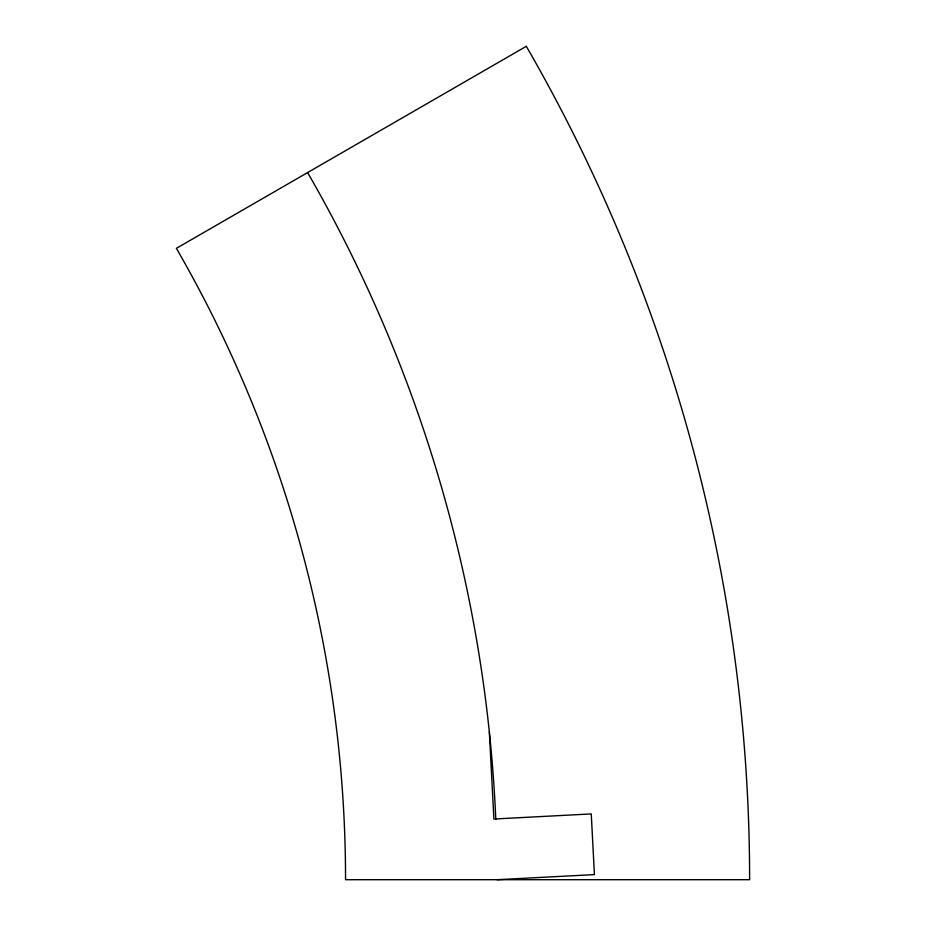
<?xml version="1.0" encoding="UTF-8"?>
<svg xmlns="http://www.w3.org/2000/svg" width="926" height="926" viewBox="0 0 926 926"><rect width="100%" height="100%" fill="white"/><g stroke="black" fill="none" stroke-linecap="round" stroke-linejoin="round"><path stroke-width="1.39" d="M497.077 879.7L594.423 874.595L591.251 813.919L493.894 819.024L489.333 731.876M307.606 172.572A1414.257 1414.257 0 0 1 495.792 819.336M526.315 46.3L176.38 248.342A1262.728 1262.728 0 0 1 345.548 879.7L749.62 879.7A1666.8 1666.8 0 0 0 526.315 46.3"/></g></svg>
